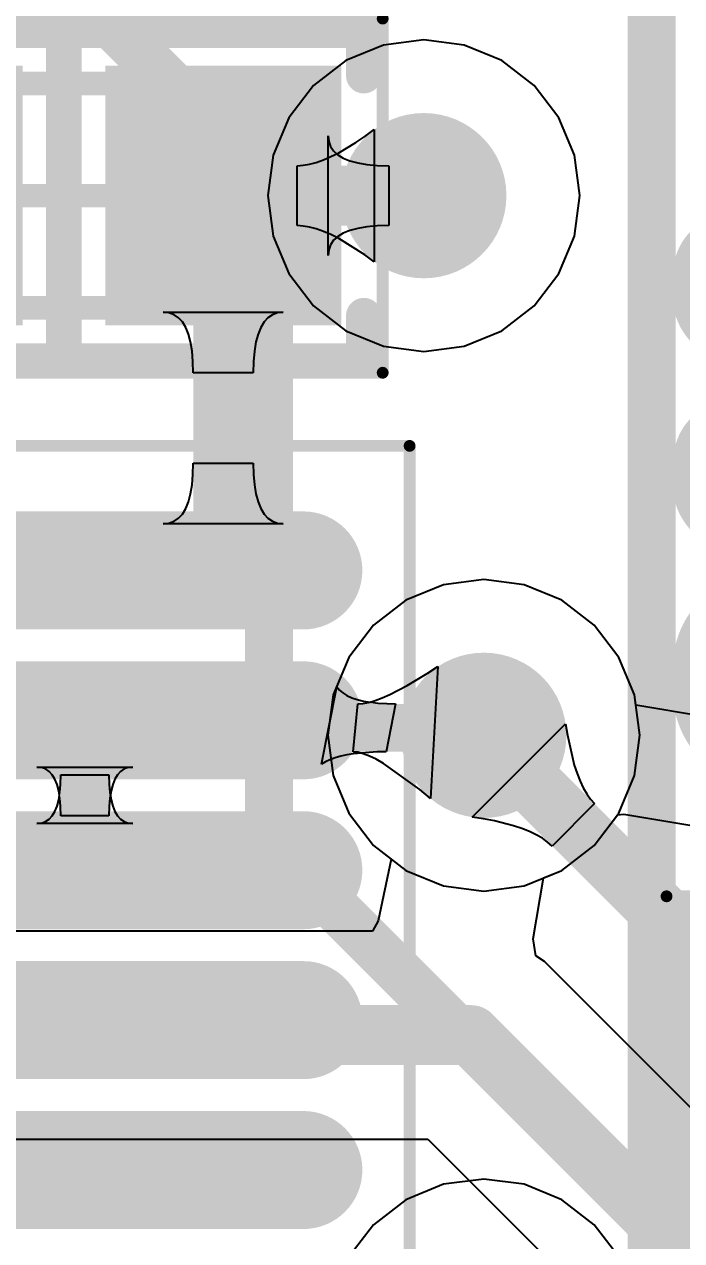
# Model space of a CAD drawing. Header units: inches. Extents: x -0.01 to 3.94, y -0.06 to 4.68.
# Drawn here: x 2.2334 to 2.343, y 3.1957 to 3.3986 of the extents above; entities that cross this region are included whole.
import ezdxf

# ---------------------------------------------------------------- set-up
doc = ezdxf.new("R2010")
doc.units = ezdxf.units.IN
doc.header["$MEASUREMENT"] = 0
for name, color, linetype in [('Bottom Layer', 5, 'Continuous'), ('Int1 -GND)', 16, 'Continuous'), ('Int2 -PWR)', 76, 'Continuous'), ('Top 3D Body', 56, 'Continuous'), ('Top Courtyard', 56, 'Continuous'), ('Top Layer', 1, 'Continuous'), ('Top Overlay', 2, 'Continuous'), ('Top Paste', 8, 'Continuous'), ('Top Solder', 216, 'Continuous'), ('Via Holes', 16, 'Continuous')]:
    doc.layers.add(name, color=color, linetype=linetype)
doc.styles.add('Arial', font='', dxfattribs={"height": 0.2})
doc.styles.get('Arial').set_extended_font_data('Arial')

# ---------------------------------------------------------------- blocks, each defined once
blk = doc.blocks.new('517EE8A2_9FD8_4174_996D_BDBF76CA3EEB_452')
at = {"layer": 'Top Layer'}
h = blk.add_hatch(color=1, dxfattribs=at)
edge = h.paths.add_edge_path()
edge.add_arc((0.12992125, 0.0875001), 0.007874, 270, 450)
edge.add_line((0.12992125, 0.0953741), (0.05708655, 0.0953741))
edge.add_arc((0.05708655, 0.0875001), 0.007874, 90, 270)
edge.add_line((0.05708655, 0.07962609999999999), (0.12992125, 0.07962609999999999))
h = blk.add_hatch(color=1, dxfattribs=at)
edge = h.paths.add_edge_path()
edge.add_arc((0.12992125, 0.0625001), 0.007874, 270, 450)
edge.add_line((0.12992125, 0.07037410000000001), (0.05708655, 0.07037410000000001))
edge.add_arc((0.05708655, 0.0625001), 0.007874, 90, 270)
edge.add_line((0.05708655, 0.0546261), (0.12992125, 0.0546261))
h = blk.add_hatch(color=1, dxfattribs=at)
edge = h.paths.add_edge_path()
edge.add_arc((0.12992125, 0.0375001), 0.007874, 270, 450)
edge.add_line((0.12992125, 0.0453741), (0.05708655, 0.0453741))
edge.add_arc((0.05708655, 0.0375001), 0.007874, 90, 270)
edge.add_line((0.05708655, 0.0296261), (0.12992125, 0.0296261))
h = blk.add_hatch(color=1, dxfattribs=at)
edge = h.paths.add_edge_path()
edge.add_arc((0.12992125, 0.0125001), 0.007874, 270, 450)
edge.add_line((0.12992125, 0.0203741), (0.05708655, 0.02037410000000001))
edge.add_arc((0.05708655, 0.0125001), 0.007874, 90, 270)
edge.add_line((0.05708655, 0.004626100000000003), (0.12992125, 0.004626099999999996))
h = blk.add_hatch(color=1, dxfattribs=at)
edge = h.paths.add_edge_path()
edge.add_arc((0.12992125, -0.0124999), 0.007874, 270, 450)
edge.add_line((0.12992125, -0.004625900000000002), (0.05708655, -0.004625899999999997))
edge.add_arc((0.05708655, -0.0124999), 0.007874, 90, 270)
edge.add_line((0.05708655, -0.0203739), (0.12992125, -0.0203739))
at = {"layer": 'Top Paste'}
h = blk.add_hatch(color=8, dxfattribs=at)
edge = h.paths.add_edge_path()
edge.add_arc((0.12992125, 0.0875001), 0.007874, 270, 450)
edge.add_line((0.12992125, 0.0953741), (0.05708655, 0.0953741))
edge.add_arc((0.05708655, 0.0875001), 0.007874, 90, 270)
edge.add_line((0.05708655, 0.07962609999999999), (0.12992125, 0.07962609999999999))
h = blk.add_hatch(color=8, dxfattribs=at)
edge = h.paths.add_edge_path()
edge.add_arc((0.12992125, 0.0625001), 0.007874, 270, 450)
edge.add_line((0.12992125, 0.07037410000000001), (0.05708655, 0.07037410000000001))
edge.add_arc((0.05708655, 0.0625001), 0.007874, 90, 270)
edge.add_line((0.05708655, 0.0546261), (0.12992125, 0.0546261))
h = blk.add_hatch(color=8, dxfattribs=at)
edge = h.paths.add_edge_path()
edge.add_arc((0.12992125, 0.0375001), 0.007874, 270, 450)
edge.add_line((0.12992125, 0.0453741), (0.05708655, 0.0453741))
edge.add_arc((0.05708655, 0.0375001), 0.007874, 90, 270)
edge.add_line((0.05708655, 0.0296261), (0.12992125, 0.0296261))
h = blk.add_hatch(color=8, dxfattribs=at)
edge = h.paths.add_edge_path()
edge.add_arc((0.12992125, 0.0125001), 0.007874, 270, 450)
edge.add_line((0.12992125, 0.0203741), (0.05708655, 0.02037410000000001))
edge.add_arc((0.05708655, 0.0125001), 0.007874, 90, 270)
edge.add_line((0.05708655, 0.004626100000000003), (0.12992125, 0.004626099999999996))
h = blk.add_hatch(color=8, dxfattribs=at)
edge = h.paths.add_edge_path()
edge.add_arc((0.12992125, -0.0124999), 0.007874, 270, 450)
edge.add_line((0.12992125, -0.004625900000000002), (0.05708655, -0.004625899999999997))
edge.add_arc((0.05708655, -0.0124999), 0.007874, 90, 270)
edge.add_line((0.05708655, -0.0203739), (0.12992125, -0.0203739))
at = {"layer": 'Top Solder'}
h = blk.add_hatch(color=216, dxfattribs=at)
edge = h.paths.add_edge_path()
edge.add_arc((0.12992125, 0.0875001), 0.0098425, 270, 450)
edge.add_line((0.12992125, 0.0973426), (0.05708655, 0.0973426))
edge.add_arc((0.05708655, 0.0875001), 0.0098425, 90, 270)
edge.add_line((0.05708655, 0.0776576), (0.12992125, 0.0776576))
h = blk.add_hatch(color=216, dxfattribs=at)
edge = h.paths.add_edge_path()
edge.add_arc((0.12992125, 0.0625001), 0.0098425, 270, 450)
edge.add_line((0.12992125, 0.0723426), (0.05708655, 0.0723426))
edge.add_arc((0.05708655, 0.0625001), 0.0098425, 90, 270)
edge.add_line((0.05708655, 0.0526576), (0.12992125, 0.0526576))
h = blk.add_hatch(color=216, dxfattribs=at)
edge = h.paths.add_edge_path()
edge.add_arc((0.12992125, 0.0375001), 0.0098425, 270, 450)
edge.add_line((0.12992125, 0.0473426), (0.05708655, 0.0473426))
edge.add_arc((0.05708655, 0.0375001), 0.0098425, 90, 270)
edge.add_line((0.05708655, 0.0276576), (0.12992125, 0.0276576))
h = blk.add_hatch(color=216, dxfattribs=at)
edge = h.paths.add_edge_path()
edge.add_arc((0.12992125, 0.0125001), 0.0098425, 270, 450)
edge.add_line((0.12992125, 0.0223426), (0.05708655, 0.0223426))
edge.add_arc((0.05708655, 0.0125001), 0.0098425, 90, 270)
edge.add_line((0.05708655, 0.002657600000000003), (0.12992125, 0.002657599999999996))
h = blk.add_hatch(color=216, dxfattribs=at)
edge = h.paths.add_edge_path()
edge.add_arc((0.12992125, -0.0124999), 0.0098425, 270, 450)
edge.add_line((0.12992125, -0.002657400000000002), (0.05708655, -0.002657399999999997))
edge.add_arc((0.05708655, -0.0124999), 0.0098425, 90, 270)
edge.add_line((0.05708655, -0.0223424), (0.12992125, -0.02234240000000001))
at = {"layer": 'Top Courtyard'}
for points in [[(-0.1476381, 0.1082681, 0.0019685, 0.0019685, 0), (0.1476379, 0.1082681, 0.0019685, 0.0019685, 0)], [(0.1476379, -0.1082679, 0.0019685, 0.0019685, 0), (0.1476379, 0.1082681, 0.0019685, 0.0019685, 0)]]:
    blk.add_lwpolyline(points, format="xyseb", dxfattribs=at)
blk.add_lwpolyline([(0.1471458, 0.1082681, 0.0009842, 0.0009842, 1), (0.14813, 0.1082681, 0.0009842, 0.0009842, 1)], format="xyseb", close=True, dxfattribs=at)
blk.add_lwpolyline([(0.1471458, 0.1082681, 0.0009842, 0.0009842, 1), (0.14813, 0.1082681, 0.0009842, 0.0009842, 1)], format="xyseb", close=True, dxfattribs=at)
blk = doc.blocks.new('CAP_0603_1608_599')
at = {"layer": 'Top Layer'}
for points in [[(-0.04429045, -0.01968495), (-0.04429045, 0.01968515), (-0.00885735, 0.01968515), (-0.00885735, -0.01968495)], [(0.00885755, -0.01968495), (0.00885755, 0.01968515), (0.04429065, 0.01968515), (0.04429065, -0.01968495)]]:
    blk.add_hatch(color=1, dxfattribs=at).paths.add_polyline_path(points)
at = {"layer": 'Top Paste'}
for points in [[(-0.04429045, -0.01968495), (-0.04429045, 0.01968515), (-0.00885735, 0.01968515), (-0.00885735, -0.01968495)], [(0.00885755, -0.01968495), (0.00885755, 0.01968515), (0.04429065, 0.01968515), (0.04429065, -0.01968495)]]:
    blk.add_hatch(color=8, dxfattribs=at).paths.add_polyline_path(points)
at = {"layer": 'Top Solder'}
for points in [[(-0.04625895, -0.02165345), (-0.04625895, 0.02165365), (-0.00688885, 0.02165365), (-0.00688885, -0.02165345)], [(0.00688905, -0.02165345), (0.00688905, 0.02165365), (0.04625915, 0.02165365), (0.04625915, -0.02165345)]]:
    blk.add_hatch(color=216, dxfattribs=at).paths.add_polyline_path(points)
at = {"layer": 'Top 3D Body'}
for points in [[(-0.0344479, 0.0187001, 0.003937, 0.003937, 0), (0.0344481, 0.0187001, 0.003937, 0.003937, 0)], [(-0.0344479, 0.0187001, 0.003937, 0.003937, 0), (-0.0344479, -0.0186999, 0.003937, 0.003937, 0)], [(0.0344481, 0.0187001, 0.003937, 0.003937, 0), (0.0344481, -0.0186999, 0.003937, 0.003937, 0)], [(-0.0344479, -0.0186999, 0.003937, 0.003937, 0), (0.0344481, -0.0186999, 0.003937, 0.003937, 0)]]:
    blk.add_lwpolyline(points, format="xyseb", dxfattribs=at)
for points in [[(-0.0354321, 0.0187001, 0.0019685, 0.0019685, 1), (-0.0334637, 0.0187001, 0.0019685, 0.0019685, 1)], [(-0.0354321, 0.0187001, 0.0019685, 0.0019685, 1), (-0.0334637, 0.0187001, 0.0019685, 0.0019685, 1)], [(0.0334639, 0.0187001, 0.0019685, 0.0019685, 1), (0.0354323, 0.0187001, 0.0019685, 0.0019685, 1)], [(0.0334639, 0.0187001, 0.0019685, 0.0019685, 1), (0.0354323, 0.0187001, 0.0019685, 0.0019685, 1)], [(-0.0354321, -0.0186999, 0.0019685, 0.0019685, 1), (-0.0334637, -0.0186999, 0.0019685, 0.0019685, 1)], [(-0.0354321, -0.0186999, 0.0019685, 0.0019685, 1), (-0.0334637, -0.0186999, 0.0019685, 0.0019685, 1)], [(0.0334639, -0.0186999, 0.0019685, 0.0019685, 1), (0.0354323, -0.0186999, 0.0019685, 0.0019685, 1)], [(0.0334639, -0.0186999, 0.0019685, 0.0019685, 1), (0.0354323, -0.0186999, 0.0019685, 0.0019685, 1)]]:
    blk.add_lwpolyline(points, format="xyseb", close=True, dxfattribs=at)
at = {"layer": 'Top Courtyard'}
for points in [[(-0.0531499, 0.0295281, 0.0019685, 0.0019685, 0), (0.0531501, 0.0295281, 0.0019685, 0.0019685, 0)], [(-0.0531499, 0.0295281, 0.0019685, 0.0019685, 0), (-0.0531499, -0.0295279, 0.0019685, 0.0019685, 0)], [(0.0531501, 0.0295281, 0.0019685, 0.0019685, 0), (0.0531501, -0.0295279, 0.0019685, 0.0019685, 0)], [(1e-07, 0.0187001, 0.003937, 0.003937, 0), (1e-07, -0.0186999, 0.003937, 0.003937, 0)], [(-0.0186999, 1e-07, 0.003937, 0.003937, 0), (0.0187001, 1e-07, 0.003937, 0.003937, 0)], [(-0.0531499, -0.0295279, 0.0019685, 0.0019685, 0), (0.0531501, -0.0295279, 0.0019685, 0.0019685, 0)]]:
    blk.add_lwpolyline(points, format="xyseb", dxfattribs=at)
for points in [[(-0.053642, 0.0295281, 0.0009842, 0.0009842, 1), (-0.0526578, 0.0295281, 0.0009842, 0.0009842, 1)], [(-0.053642, 0.0295281, 0.0009842, 0.0009842, 1), (-0.0526578, 0.0295281, 0.0009842, 0.0009842, 1)], [(0.052658, 0.0295281, 0.0009842, 0.0009842, 1), (0.0536422, 0.0295281, 0.0009842, 0.0009842, 1)], [(0.052658, 0.0295281, 0.0009842, 0.0009842, 1), (0.0536422, 0.0295281, 0.0009842, 0.0009842, 1)], [(-0.0009841, 0.0187001, 0.0019685, 0.0019685, 1), (0.0009843, 0.0187001, 0.0019685, 0.0019685, 1)], [(-0.0196841, 1e-07, 0.0019685, 0.0019685, 1), (-0.0177157, 1e-07, 0.0019685, 0.0019685, 1)], [(0.0177159, 1e-07, 0.0019685, 0.0019685, 1), (0.0196843, 1e-07, 0.0019685, 0.0019685, 1)], [(-0.0009841, -0.0186999, 0.0019685, 0.0019685, 1), (0.0009843, -0.0186999, 0.0019685, 0.0019685, 1)], [(-0.053642, -0.0295279, 0.0009842, 0.0009842, 1), (-0.0526578, -0.0295279, 0.0009842, 0.0009842, 1)], [(-0.053642, -0.0295279, 0.0009842, 0.0009842, 1), (-0.0526578, -0.0295279, 0.0009842, 0.0009842, 1)], [(0.052658, -0.0295279, 0.0009842, 0.0009842, 1), (0.0536422, -0.0295279, 0.0009842, 0.0009842, 1)], [(0.052658, -0.0295279, 0.0009842, 0.0009842, 1), (0.0536422, -0.0295279, 0.0009842, 0.0009842, 1)]]:
    blk.add_lwpolyline(points, format="xyseb", close=True, dxfattribs=at)
at = {"layer": 'Top Overlay'}
for points in [[(-0.0499999, 0.0275601, 0.0059055, 0.0059055, 0), (-0.0499999, 0.0200001, 0.0059055, 0.0059055, 0)], [(-0.0499999, 0.0275601, 0.0059055, 0.0059055, 0), (0.0500001, 0.0275601, 0.0059055, 0.0059055, 0)], [(1e-07, 0.0275601, 0.0059055, 0.0059055, 0), (1e-07, -0.0275579, 0.0059055, 0.0059055, 0)], [(0.0500001, 0.0275601, 0.0059055, 0.0059055, 0), (0.0500001, 0.0200001, 0.0059055, 0.0059055, 0)], [(-0.0499999, -0.0199999, 0.0059055, 0.0059055, 0), (-0.0499999, -0.0275579, 0.0059055, 0.0059055, 0)], [(0.0500001, -0.0199999, 0.0059055, 0.0059055, 0), (0.0500001, -0.0275579, 0.0059055, 0.0059055, 0)], [(-0.0499999, -0.0275579, 0.0059055, 0.0059055, 0), (0.0500001, -0.0275579, 0.0059055, 0.0059055, 0)]]:
    blk.add_lwpolyline(points, format="xyseb", dxfattribs=at)
for points in [[(-0.0514763, 0.0275601, 0.0029527, 0.0029527, 1), (-0.0485235, 0.0275601, 0.0029527, 0.0029527, 1)], [(-0.0514763, 0.0275601, 0.0029527, 0.0029527, 1), (-0.0485235, 0.0275601, 0.0029527, 0.0029527, 1)], [(-0.0014763, 0.0275601, 0.0029527, 0.0029527, 1), (0.0014765, 0.0275601, 0.0029527, 0.0029527, 1)], [(0.0485237, 0.0275601, 0.0029527, 0.0029527, 1), (0.0514765, 0.0275601, 0.0029527, 0.0029527, 1)], [(0.0485237, 0.0275601, 0.0029527, 0.0029527, 1), (0.0514765, 0.0275601, 0.0029527, 0.0029527, 1)], [(-0.0514763, 0.0200001, 0.0029527, 0.0029527, 1), (-0.0485235, 0.0200001, 0.0029527, 0.0029527, 1)], [(0.0485237, 0.0200001, 0.0029527, 0.0029527, 1), (0.0514765, 0.0200001, 0.0029527, 0.0029527, 1)], [(-0.0514763, -0.0199999, 0.0029527, 0.0029527, 1), (-0.0485235, -0.0199999, 0.0029527, 0.0029527, 1)], [(0.0485237, -0.0199999, 0.0029527, 0.0029527, 1), (0.0514765, -0.0199999, 0.0029527, 0.0029527, 1)], [(-0.0514763, -0.0275579, 0.0029527, 0.0029527, 1), (-0.0485235, -0.0275579, 0.0029527, 0.0029527, 1)], [(-0.0514763, -0.0275579, 0.0029527, 0.0029527, 1), (-0.0485235, -0.0275579, 0.0029527, 0.0029527, 1)], [(-0.0014763, -0.0275579, 0.0029527, 0.0029527, 1), (0.0014765, -0.0275579, 0.0029527, 0.0029527, 1)], [(0.0485237, -0.0275579, 0.0029527, 0.0029527, 1), (0.0514765, -0.0275579, 0.0029527, 0.0029527, 1)], [(0.0485237, -0.0275579, 0.0029527, 0.0029527, 1), (0.0514765, -0.0275579, 0.0029527, 0.0029527, 1)]]:
    blk.add_lwpolyline(points, format="xyseb", close=True, dxfattribs=at)
blk = doc.blocks.new('CAP_0603_1608_613')
at = {"layer": 'Top Layer'}
for points in [[(-0.04429045, -0.01968515), (-0.04429045, 0.01968495), (-0.00885735, 0.01968495), (-0.00885735, -0.01968515)], [(0.00885755, -0.01968515), (0.00885755, 0.01968495), (0.04429065, 0.01968495), (0.04429065, -0.01968515)]]:
    blk.add_hatch(color=1, dxfattribs=at).paths.add_polyline_path(points)
at = {"layer": 'Top Paste'}
for points in [[(-0.04429045, -0.01968515), (-0.04429045, 0.01968495), (-0.00885735, 0.01968495), (-0.00885735, -0.01968515)], [(0.00885755, -0.01968515), (0.00885755, 0.01968495), (0.04429065, 0.01968495), (0.04429065, -0.01968515)]]:
    blk.add_hatch(color=8, dxfattribs=at).paths.add_polyline_path(points)
at = {"layer": 'Top Solder'}
for points in [[(-0.04625895, -0.02165365), (-0.04625895, 0.02165345), (-0.00688885, 0.02165345), (-0.00688885, -0.02165365)], [(0.00688905, -0.02165365), (0.00688905, 0.02165345), (0.04625915, 0.02165345), (0.04625915, -0.02165365)]]:
    blk.add_hatch(color=216, dxfattribs=at).paths.add_polyline_path(points)
at = {"layer": 'Top 3D Body'}
for points in [[(0.0344481, 0.0186999, 0.003937, 0.003937, 0), (-0.0344479, 0.0186999, 0.003937, 0.003937, 0)], [(-0.0344479, 0.0186999, 0.003937, 0.003937, 0), (-0.0344479, -0.0187001, 0.003937, 0.003937, 0)], [(0.0344481, 0.0186999, 0.003937, 0.003937, 0), (0.0344481, -0.0187001, 0.003937, 0.003937, 0)], [(0.0344481, -0.0187001, 0.003937, 0.003937, 0), (-0.0344479, -0.0187001, 0.003937, 0.003937, 0)]]:
    blk.add_lwpolyline(points, format="xyseb", dxfattribs=at)
for points in [[(-0.0354321, 0.0186999, 0.0019685, 0.0019685, 1), (-0.0334637, 0.0186999, 0.0019685, 0.0019685, 1)], [(-0.0354321, 0.0186999, 0.0019685, 0.0019685, 1), (-0.0334637, 0.0186999, 0.0019685, 0.0019685, 1)], [(0.0334639, 0.0186999, 0.0019685, 0.0019685, 1), (0.0354323, 0.0186999, 0.0019685, 0.0019685, 1)], [(0.0334639, 0.0186999, 0.0019685, 0.0019685, 1), (0.0354323, 0.0186999, 0.0019685, 0.0019685, 1)], [(-0.0354321, -0.0187001, 0.0019685, 0.0019685, 1), (-0.0334637, -0.0187001, 0.0019685, 0.0019685, 1)], [(-0.0354321, -0.0187001, 0.0019685, 0.0019685, 1), (-0.0334637, -0.0187001, 0.0019685, 0.0019685, 1)], [(0.0334639, -0.0187001, 0.0019685, 0.0019685, 1), (0.0354323, -0.0187001, 0.0019685, 0.0019685, 1)], [(0.0334639, -0.0187001, 0.0019685, 0.0019685, 1), (0.0354323, -0.0187001, 0.0019685, 0.0019685, 1)]]:
    blk.add_lwpolyline(points, format="xyseb", close=True, dxfattribs=at)
at = {"layer": 'Top Courtyard'}
for points in [[(0.0531501, 0.0295279, 0.0019685, 0.0019685, 0), (-0.0531499, 0.0295279, 0.0019685, 0.0019685, 0)], [(-0.0531499, 0.0295279, 0.0019685, 0.0019685, 0), (-0.0531499, -0.0295281, 0.0019685, 0.0019685, 0)], [(0.0531501, 0.0295279, 0.0019685, 0.0019685, 0), (0.0531501, -0.0295281, 0.0019685, 0.0019685, 0)], [(1e-07, 0.0186999, 0.003937, 0.003937, 0), (1e-07, -0.0187001, 0.003937, 0.003937, 0)], [(0.0187001, -1e-07, 0.003937, 0.003937, 0), (-0.0186999, -1e-07, 0.003937, 0.003937, 0)], [(0.0531501, -0.0295281, 0.0019685, 0.0019685, 0), (-0.0531499, -0.0295281, 0.0019685, 0.0019685, 0)]]:
    blk.add_lwpolyline(points, format="xyseb", dxfattribs=at)
for points in [[(-0.053642, 0.0295279, 0.0009842, 0.0009842, 1), (-0.0526578, 0.0295279, 0.0009842, 0.0009842, 1)], [(-0.053642, 0.0295279, 0.0009842, 0.0009842, 1), (-0.0526578, 0.0295279, 0.0009842, 0.0009842, 1)], [(0.052658, 0.0295279, 0.0009842, 0.0009842, 1), (0.0536422, 0.0295279, 0.0009842, 0.0009842, 1)], [(0.052658, 0.0295279, 0.0009842, 0.0009842, 1), (0.0536422, 0.0295279, 0.0009842, 0.0009842, 1)], [(-0.0009841, 0.0186999, 0.0019685, 0.0019685, 1), (0.0009843, 0.0186999, 0.0019685, 0.0019685, 1)], [(-0.0196841, -1e-07, 0.0019685, 0.0019685, 1), (-0.0177157, -1e-07, 0.0019685, 0.0019685, 1)], [(0.0177159, -1e-07, 0.0019685, 0.0019685, 1), (0.0196843, -1e-07, 0.0019685, 0.0019685, 1)], [(-0.0009841, -0.0187001, 0.0019685, 0.0019685, 1), (0.0009843, -0.0187001, 0.0019685, 0.0019685, 1)], [(-0.053642, -0.0295281, 0.0009842, 0.0009842, 1), (-0.0526578, -0.0295281, 0.0009842, 0.0009842, 1)], [(-0.053642, -0.0295281, 0.0009842, 0.0009842, 1), (-0.0526578, -0.0295281, 0.0009842, 0.0009842, 1)], [(0.052658, -0.0295281, 0.0009842, 0.0009842, 1), (0.0536422, -0.0295281, 0.0009842, 0.0009842, 1)], [(0.052658, -0.0295281, 0.0009842, 0.0009842, 1), (0.0536422, -0.0295281, 0.0009842, 0.0009842, 1)]]:
    blk.add_lwpolyline(points, format="xyseb", close=True, dxfattribs=at)
at = {"layer": 'Top Overlay'}
for points in [[(-0.0499999, 0.0275599, 0.0059055, 0.0059055, 0), (-0.0499999, 0.0199999, 0.0059055, 0.0059055, 0)], [(0.0500001, 0.0275599, 0.0059055, 0.0059055, 0), (-0.0499999, 0.0275599, 0.0059055, 0.0059055, 0)], [(1e-07, 0.0275599, 0.0059055, 0.0059055, 0), (1e-07, -0.0275601, 0.0059055, 0.0059055, 0)], [(0.0500001, 0.0275599, 0.0059055, 0.0059055, 0), (0.0500001, 0.0199999, 0.0059055, 0.0059055, 0)], [(-0.0499999, -0.0200001, 0.0059055, 0.0059055, 0), (-0.0499999, -0.0275601, 0.0059055, 0.0059055, 0)], [(0.0500001, -0.0200001, 0.0059055, 0.0059055, 0), (0.0500001, -0.0275601, 0.0059055, 0.0059055, 0)], [(0.0500001, -0.0275601, 0.0059055, 0.0059055, 0), (-0.0499999, -0.0275601, 0.0059055, 0.0059055, 0)]]:
    blk.add_lwpolyline(points, format="xyseb", dxfattribs=at)
for points in [[(-0.0514763, 0.0275599, 0.0029527, 0.0029527, 1), (-0.0485235, 0.0275599, 0.0029527, 0.0029527, 1)], [(-0.0514763, 0.0275599, 0.0029527, 0.0029527, 1), (-0.0485235, 0.0275599, 0.0029527, 0.0029527, 1)], [(-0.0014763, 0.0275599, 0.0029527, 0.0029527, 1), (0.0014765, 0.0275599, 0.0029527, 0.0029527, 1)], [(0.0485237, 0.0275599, 0.0029527, 0.0029527, 1), (0.0514765, 0.0275599, 0.0029527, 0.0029527, 1)], [(0.0485237, 0.0275599, 0.0029527, 0.0029527, 1), (0.0514765, 0.0275599, 0.0029527, 0.0029527, 1)], [(-0.0514763, 0.0199999, 0.0029527, 0.0029527, 1), (-0.0485235, 0.0199999, 0.0029527, 0.0029527, 1)], [(0.0485237, 0.0199999, 0.0029527, 0.0029527, 1), (0.0514765, 0.0199999, 0.0029527, 0.0029527, 1)], [(-0.0514763, -0.0200001, 0.0029527, 0.0029527, 1), (-0.0485235, -0.0200001, 0.0029527, 0.0029527, 1)], [(0.0485237, -0.0200001, 0.0029527, 0.0029527, 1), (0.0514765, -0.0200001, 0.0029527, 0.0029527, 1)], [(-0.0514763, -0.0275601, 0.0029527, 0.0029527, 1), (-0.0485235, -0.0275601, 0.0029527, 0.0029527, 1)], [(-0.0514763, -0.0275601, 0.0029527, 0.0029527, 1), (-0.0485235, -0.0275601, 0.0029527, 0.0029527, 1)], [(-0.0014763, -0.0275601, 0.0029527, 0.0029527, 1), (0.0014765, -0.0275601, 0.0029527, 0.0029527, 1)], [(0.0485237, -0.0275601, 0.0029527, 0.0029527, 1), (0.0514765, -0.0275601, 0.0029527, 0.0029527, 1)], [(0.0485237, -0.0275601, 0.0029527, 0.0029527, 1), (0.0514765, -0.0275601, 0.0029527, 0.0029527, 1)]]:
    blk.add_lwpolyline(points, format="xyseb", close=True, dxfattribs=at)

msp = doc.modelspace()

# ---------------------------------------------------------------- hatches: boundary and pattern name
at = {"layer": 'Bottom Layer'}
h = msp.add_hatch(color=5, dxfattribs=at)
edge = h.paths.add_edge_path()
edge.add_arc((2.3, 3.37), 0.0137795, 0, 360)
h = msp.add_hatch(color=5, dxfattribs=at)
edge = h.paths.add_edge_path()
edge.add_arc((2.31, 3.28), 0.0137795, 0, 360)
at = {"layer": 'Int1 -GND)'}
h = msp.add_hatch(color=7, dxfattribs=at)
edge = h.paths.add_edge_path()
edge.add_arc((2.3, 3.37), 0.0137795, 0, 360)
h = msp.add_hatch(color=7, dxfattribs=at)
edge = h.paths.add_edge_path()
edge.add_arc((2.31, 3.28), 0.0137795, 0, 360)
at = {"layer": 'Int2 -PWR)'}
h = msp.add_hatch(color=7, dxfattribs=at)
edge = h.paths.add_edge_path()
edge.add_arc((2.3, 3.37), 0.0137795, 0, 360)
h = msp.add_hatch(color=7, dxfattribs=at)
edge = h.paths.add_edge_path()
edge.add_arc((2.31, 3.28), 0.0137795, 0, 360)
at = {"layer": 'Top Layer'}
h = msp.add_hatch(color=1, dxfattribs=at)
edge = h.paths.add_edge_path()
edge.add_arc((2.3, 3.37), 0.0137795, 0, 360)
h = msp.add_hatch(color=1, dxfattribs=at)
edge = h.paths.add_edge_path()
edge.add_arc((2.31, 3.28), 0.0137795, 0, 360)
at = {"layer": 'Via Holes'}
h = msp.add_hatch(color=7, dxfattribs=at)
edge = h.paths.add_edge_path()
edge.add_arc((2.3, 3.37), 0.0068897, 0, 360)
h = msp.add_hatch(color=7, dxfattribs=at)
edge = h.paths.add_edge_path()
edge.add_arc((2.31, 3.28), 0.0068897, 0, 360)

# ---------------------------------------------------------------- linework, layer by layer
at = {"layer": 'Bottom Layer'}
for p, q in [((2.3080597, 3.2663577), (2.3236423, 3.2819403)), ((2.3236423, 3.2819403), (2.3239445, 3.2800209)), ((2.3239445, 3.2800209), (2.3250907, 3.2750445)), ((2.3250907, 3.2750445), (2.3255527, 3.2736463)), ((2.3255527, 3.2736463), (2.3260545, 3.2723784)), ((2.3260545, 3.2723784), (2.3265963, 3.2712408)), ((2.3265963, 3.2712408), (2.327178, 3.2702335)), ((2.327178, 3.2702335), (2.3277997, 3.2693565)), ((2.3284612, 3.2686098), (2.3213902, 3.2615388)), ((2.3277997, 3.2693565), (2.3284612, 3.2686098)), ((2.3099791, 3.2660555), (2.3080597, 3.2663577)), ((2.3117682, 3.2657133), (2.3099791, 3.2660555)), ((2.3149555, 3.2649093), (2.3117682, 3.2657133)), ((2.3163537, 3.2644473), (2.3149555, 3.2649093)), ((2.3176216, 3.2639455), (2.3163537, 3.2644473)), ((2.3187592, 3.2634037), (2.3176216, 3.2639455)), ((2.3197665, 3.262822), (2.3187592, 3.2634037)), ((2.3206435, 3.2622003), (2.3197665, 3.262822)), ((2.3213902, 3.2615388), (2.3206435, 3.2622003))]:
    msp.add_line(p, q, dxfattribs=at)
for points in [[(2.0606782, 3.5857796, 0.008, 0.008, 0), (2.2742204, 3.3722374, 0.008, 0.008, 0)], [(2.2742204, 3.2622374, 0.008, 0.008, 0), (2.2742204, 3.3722374, 0.008, 0.008, 0)], [(2.31, 3.28, 0.01, 0.01, 0), (2.4567797, 3.1332203, 0.01, 0.01, 0)], [(2.2742204, 3.2622374, 0.008, 0.008, 0), (2.3957795, 3.1406783, 0.008, 0.008, 0)]]:
    msp.add_lwpolyline(points, format="xyseb", dxfattribs=at)
for points in [[(2.2722204, 3.3722374, 0.004, 0.004, 1), (2.2762204, 3.3722374, 0.004, 0.004, 1)], [(2.2722204, 3.3722374, 0.004, 0.004, 1), (2.2762204, 3.3722374, 0.004, 0.004, 1)], [(2.3075, 3.28, 0.005, 0.005, 1), (2.3125, 3.28, 0.005, 0.005, 1)], [(2.2722204, 3.2622374, 0.004, 0.004, 1), (2.2762204, 3.2622374, 0.004, 0.004, 1)], [(2.2722204, 3.2622374, 0.004, 0.004, 1), (2.2762204, 3.2622374, 0.004, 0.004, 1)]]:
    msp.add_lwpolyline(points, format="xyseb", close=True, dxfattribs=at)
at = {"layer": 'Int1 -GND)'}
for p, q in [((2.3, 3.396002), (2.2932702, 3.395116)), ((2.3067298, 3.395116), (2.3, 3.396002)), ((2.2932702, 3.395116), (2.286999, 3.3925184)), ((2.313001, 3.3925184), (2.3067298, 3.395116)), ((2.286999, 3.3925184), (2.2816138, 3.3883862)), ((2.3183862, 3.3883862), (2.313001, 3.3925184)), ((2.2816138, 3.3883862), (2.2774816, 3.383001)), ((2.3225184, 3.383001), (2.3183862, 3.3883862)), ((2.2774816, 3.383001), (2.274884, 3.3767298)), ((2.325116, 3.3767298), (2.3225184, 3.383001)), ((2.274884, 3.3767298), (2.273998, 3.37)), ((2.326002, 3.37), (2.325116, 3.3767298)), ((2.273998, 3.37), (2.274884, 3.3632702)), ((2.325116, 3.3632702), (2.326002, 3.37)), ((2.274884, 3.3632702), (2.2774816, 3.356999)), ((2.3225184, 3.356999), (2.325116, 3.3632702)), ((2.2774816, 3.356999), (2.2816138, 3.3516138)), ((2.3183862, 3.3516138), (2.3225184, 3.356999)), ((2.2816138, 3.3516138), (2.286999, 3.3474816)), ((2.313001, 3.3474816), (2.3183862, 3.3516138)), ((2.286999, 3.3474816), (2.2932702, 3.344884)), ((2.3067298, 3.344884), (2.313001, 3.3474816)), ((2.2932702, 3.344884), (2.3, 3.343998)), ((2.3, 3.343998), (2.3067298, 3.344884)), ((2.3032702, 3.305116), (2.296999, 3.3025184)), ((2.31, 3.306002), (2.3032702, 3.305116)), ((2.3167298, 3.305116), (2.31, 3.306002)), ((2.323001, 3.3025184), (2.3167298, 3.305116)), ((2.296999, 3.3025184), (2.2916138, 3.2983862)), ((2.3283862, 3.2983862), (2.323001, 3.3025184)), ((2.2916138, 3.2983862), (2.2874816, 3.293001)), ((2.3325184, 3.293001), (2.3283862, 3.2983862)), ((2.2874816, 3.293001), (2.284884, 3.2867298)), ((2.335116, 3.2867298), (2.3325184, 3.293001)), ((2.284884, 3.2867298), (2.283998, 3.28)), ((2.336002, 3.28), (2.335116, 3.2867298)), ((2.283998, 3.28), (2.284884, 3.2732702)), ((2.335116, 3.2732702), (2.336002, 3.28)), ((2.284884, 3.2732702), (2.2874816, 3.266999)), ((2.3325184, 3.266999), (2.335116, 3.2732702)), ((2.2874816, 3.266999), (2.2916138, 3.2616138)), ((2.3283862, 3.2616138), (2.3325184, 3.266999)), ((2.2916138, 3.2616138), (2.296999, 3.2574816)), ((2.323001, 3.2574816), (2.3283862, 3.2616138)), ((2.296999, 3.2574816), (2.3032702, 3.254884)), ((2.3167298, 3.254884), (2.323001, 3.2574816)), ((2.3032702, 3.254884), (2.31, 3.253998)), ((2.31, 3.253998), (2.3167298, 3.254884)), ((2.3032702, 3.205116), (2.296999, 3.2025184)), ((2.31, 3.206002), (2.3032702, 3.205116)), ((2.3167298, 3.205116), (2.31, 3.206002)), ((2.323001, 3.2025184), (2.3167298, 3.205116)), ((2.296999, 3.2025184), (2.2916138, 3.1983862)), ((2.3283862, 3.1983862), (2.323001, 3.2025184)), ((2.2916138, 3.1983862), (2.2874816, 3.193001)), ((2.3325184, 3.193001), (2.3283862, 3.1983862))]:
    msp.add_line(p, q, dxfattribs=at)
at = {"layer": 'Int2 -PWR)'}
for p, q in [((2.3032702, 3.305116), (2.296999, 3.3025184)), ((2.31, 3.306002), (2.3032702, 3.305116)), ((2.3167298, 3.305116), (2.31, 3.306002)), ((2.323001, 3.3025184), (2.3167298, 3.305116)), ((2.296999, 3.3025184), (2.2916138, 3.2983862)), ((2.3283862, 3.2983862), (2.323001, 3.3025184)), ((2.2916138, 3.2983862), (2.2874816, 3.293001)), ((2.3325184, 3.293001), (2.3283862, 3.2983862)), ((2.2874816, 3.293001), (2.284884, 3.2867298)), ((2.335116, 3.2867298), (2.3325184, 3.293001)), ((2.284884, 3.2867298), (2.283998, 3.28)), ((2.3353382, 3.2850421), (2.335116, 3.2867298)), ((2.3466223, 3.2831456), (2.3353382, 3.2850421)), ((2.283998, 3.28), (2.284884, 3.2732702)), ((2.284884, 3.2732702), (2.2874816, 3.266999)), ((2.2874816, 3.266999), (2.2916138, 3.2616138)), ((2.3283862, 3.2616138), (2.332323, 3.2667443)), ((2.332323, 3.2667443), (2.3333776, 3.2668545)), ((2.3333776, 3.2668545), (2.3446617, 3.264958)), ((2.2916138, 3.2616138), (2.2945862, 3.259333)), ((2.323001, 3.2574816), (2.3283862, 3.2616138)), ((2.2945862, 3.259333), (2.2924026, 3.2490468)), ((2.3182141, 3.2460603), (2.3199769, 3.256229)), ((2.3199769, 3.256229), (2.323001, 3.2574816)), ((2.2924026, 3.2490468), (2.2914688, 3.247333)), ((2.2914688, 3.247333), (2.1991943, 3.247333)), ((2.3186927, 3.2432156), (2.3182141, 3.2460603)), ((2.3201283, 3.2422563), (2.3186927, 3.2432156)), ((2.4611922, 3.1011924), (2.3201283, 3.2422563)), ((2.1991943, 3.212667), (2.3006924, 3.212667)), ((2.3006924, 3.212667), (2.4316029, 3.0817565))]:
    msp.add_line(p, q, dxfattribs=at)
for points in [[(2.18, 3.23, 0.01, 0.01, 0), (2.307872, 3.23, 0.01, 0.01, 0)], [(2.307872, 3.23, 0.01, 0.01, 0), (2.4489359, 3.0889361, 0.01, 0.01, 0)]]:
    msp.add_lwpolyline(points, format="xyseb", dxfattribs=at)
msp.add_lwpolyline([(2.305372, 3.23, 0.005, 0.005, 1), (2.310372, 3.23, 0.005, 0.005, 1)], format="xyseb", close=True, dxfattribs=at)
msp.add_lwpolyline([(2.305372, 3.23, 0.005, 0.005, 1), (2.310372, 3.23, 0.005, 0.005, 1)], format="xyseb", close=True, dxfattribs=at)
at = {"layer": 'Top Layer'}
for p, q in [((2.2840504, 3.36), (2.2840504, 3.38)), ((2.2840504, 3.38), (2.2841516, 3.37905)), ((2.2886475, 3.3788519), (2.2901545, 3.379875)), ((2.2901545, 3.379875), (2.2917254, 3.3810185)), ((2.2917254, 3.3810185), (2.2917254, 3.3589815)), ((2.2841516, 3.37905), (2.2844552, 3.3782)), ((2.2844552, 3.3782), (2.2849612, 3.37745)), ((2.2858251, 3.3771667), (2.2886475, 3.3788519)), ((2.2809473, 3.3752407), (2.2820709, 3.3755417)), ((2.2820709, 3.3755417), (2.2832584, 3.375963)), ((2.2832584, 3.375963), (2.2845098, 3.3765046)), ((2.2845098, 3.3765046), (2.2858251, 3.3771667)), ((2.2849612, 3.37745), (2.2856696, 3.3768)), ((2.2856696, 3.3768), (2.2865804, 3.37625)), ((2.2865804, 3.37625), (2.2876936, 3.3758)), ((2.2876936, 3.3758), (2.2890092, 3.37545)), ((2.2788919, 3.375), (2.2798877, 3.3750602)), ((2.2788919, 3.365), (2.2788919, 3.375)), ((2.2798877, 3.3750602), (2.2809473, 3.3752407)), ((2.2890092, 3.37545), (2.2905272, 3.3752)), ((2.2905272, 3.3752), (2.2922476, 3.37505)), ((2.2922476, 3.37505), (2.2941704, 3.375)), ((2.2941704, 3.375), (2.2941704, 3.365)), ((2.2798877, 3.3649398), (2.2788919, 3.365)), ((2.2809473, 3.3647593), (2.2798877, 3.3649398)), ((2.2820709, 3.3644583), (2.2809473, 3.3647593)), ((2.2832584, 3.364037), (2.2820709, 3.3644583)), ((2.2845098, 3.3634954), (2.2832584, 3.364037)), ((2.2858251, 3.3628333), (2.2845098, 3.3634954)), ((2.2865804, 3.36375), (2.2856696, 3.3632)), ((2.2876936, 3.3642), (2.2865804, 3.36375)), ((2.2890092, 3.36455), (2.2876936, 3.3642)), ((2.2905272, 3.3648), (2.2890092, 3.36455)), ((2.2922476, 3.36495), (2.2905272, 3.3648)), ((2.2941704, 3.365), (2.2922476, 3.36495)), ((2.2844552, 3.3618), (2.2841516, 3.36095)), ((2.2849612, 3.36255), (2.2844552, 3.3618)), ((2.2856696, 3.3632), (2.2849612, 3.36255)), ((2.2901545, 3.360125), (2.2858251, 3.3628333)), ((2.2841516, 3.36095), (2.2840504, 3.36)), ((2.2917254, 3.3589815), (2.2901545, 3.360125)), ((2.2575239, 3.3504539), (2.2565739, 3.3505551)), ((2.2565739, 3.3505551), (2.2765739, 3.3505551)), ((2.2583739, 3.3501503), (2.2575239, 3.3504539)), ((2.2591239, 3.3496443), (2.2583739, 3.3501503)), ((2.2597739, 3.3489359), (2.2591239, 3.3496443)), ((2.2740239, 3.3496443), (2.2733739, 3.3489359)), ((2.2747739, 3.3501503), (2.2740239, 3.3496443)), ((2.2756239, 3.3504539), (2.2747739, 3.3501503)), ((2.2765739, 3.3505551), (2.2756239, 3.3504539)), ((2.2603239, 3.3480251), (2.2597739, 3.3489359)), ((2.2607739, 3.3469119), (2.2603239, 3.3480251)), ((2.2728239, 3.3480251), (2.2723739, 3.3469119)), ((2.2733739, 3.3489359), (2.2728239, 3.3480251)), ((2.2611239, 3.3455963), (2.2607739, 3.3469119)), ((2.2613739, 3.3440783), (2.2611239, 3.3455963)), ((2.2720239, 3.3455963), (2.2717739, 3.3440783)), ((2.2723739, 3.3469119), (2.2720239, 3.3455963)), ((2.2615239, 3.3423579), (2.2613739, 3.3440783)), ((2.2717739, 3.3440783), (2.2716239, 3.3423579)), ((2.2615739, 3.3404351), (2.2615239, 3.3423579)), ((2.2716239, 3.3423579), (2.2715739, 3.3404351)), ((2.2715739, 3.3404351), (2.2615739, 3.3404351)), ((2.2615239, 3.3234832), (2.2615739, 3.325406)), ((2.2615739, 3.325406), (2.2715739, 3.325406)), ((2.2715739, 3.325406), (2.2716239, 3.3234832)), ((2.2613739, 3.3217628), (2.2615239, 3.3234832)), ((2.2716239, 3.3234832), (2.2717739, 3.3217628)), ((2.2611239, 3.3202448), (2.2613739, 3.3217628)), ((2.2717739, 3.3217628), (2.2720239, 3.3202448)), ((2.2603239, 3.317816), (2.2607739, 3.3189292)), ((2.2607739, 3.3189292), (2.2611239, 3.3202448)), ((2.2720239, 3.3202448), (2.2723739, 3.3189292)), ((2.2723739, 3.3189292), (2.2728239, 3.317816)), ((2.2591239, 3.3161968), (2.2597739, 3.3169052)), ((2.2597739, 3.3169052), (2.2603239, 3.317816)), ((2.2728239, 3.317816), (2.2733739, 3.3169052)), ((2.2733739, 3.3169052), (2.2740239, 3.3161968)), ((2.2565739, 3.315286), (2.2575239, 3.3153872)), ((2.2765739, 3.315286), (2.2565739, 3.315286)), ((2.2575239, 3.3153872), (2.2583739, 3.3156908)), ((2.2583739, 3.3156908), (2.2591239, 3.3161968)), ((2.2740239, 3.3161968), (2.2747739, 3.3156908)), ((2.2747739, 3.3156908), (2.2756239, 3.3153872)), ((2.2756239, 3.3153872), (2.2765739, 3.315286)), ((2.3005482, 3.2902883), (2.3023637, 3.2914701)), ((2.3023637, 3.2914701), (2.3011131, 3.2694691)), ((2.2943493, 3.286805), (2.2972362, 3.2882979)), ((2.2972362, 3.2882979), (2.3005482, 3.2902883)), ((2.2829467, 3.275196), (2.2855115, 3.2880904)), ((2.2855115, 3.2880904), (2.2859508, 3.2875507)), ((2.2859508, 3.2875507), (2.2865096, 3.2870679)), ((2.2865096, 3.2870679), (2.2871878, 3.2866418)), ((2.2871878, 3.2866418), (2.2879855, 3.2862725)), ((2.2879855, 3.2862725), (2.2889026, 3.2859601)), ((2.2930653, 3.2862452), (2.2943493, 3.286805)), ((2.2882299, 3.27725), (2.288992, 3.28525)), ((2.2889026, 3.2859601), (2.2899392, 3.2857045)), ((2.288992, 3.28525), (2.2898509, 3.2853122)), ((2.2898509, 3.2853122), (2.2908161, 3.2854988)), ((2.2899392, 3.2857045), (2.2910953, 3.2855056)), ((2.2908161, 3.2854988), (2.2918875, 3.2858098)), ((2.2910953, 3.2855056), (2.2923708, 3.2853636)), ((2.2918875, 3.2858098), (2.2930653, 3.2862452)), ((2.2923708, 3.2853636), (2.2952801, 3.28525)), ((2.2952801, 3.28525), (2.2937388, 3.27725)), ((2.285209, 3.2762435), (2.284362, 3.2759354)), ((2.2861489, 3.2765106), (2.285209, 3.2762435)), ((2.2871817, 3.2767365), (2.2861489, 3.2765106)), ((2.2883073, 3.2769214), (2.2871817, 3.2767365)), ((2.2890181, 3.2771722), (2.2882299, 3.27725)), ((2.2922416, 3.2772295), (2.2883073, 3.2769214)), ((2.2899174, 3.2769388), (2.2890181, 3.2771722)), ((2.2909278, 3.2765497), (2.2899174, 3.2769388)), ((2.2920494, 3.2760051), (2.2909278, 3.2765497)), ((2.2937388, 3.27725), (2.2922416, 3.2772295)), ((2.2362639, 3.274633), (2.2355039, 3.2747142)), ((2.2355039, 3.2747142), (2.2515039, 3.2747142)), ((2.2369439, 3.2743894), (2.2362639, 3.274633)), ((2.2375439, 3.2739834), (2.2369439, 3.2743894)), ((2.2500639, 3.2743894), (2.2494639, 3.2739834)), ((2.2507439, 3.274633), (2.2500639, 3.2743894)), ((2.2515039, 3.2747142), (2.2507439, 3.274633)), ((2.2836079, 3.2755863), (2.2829467, 3.275196)), ((2.284362, 3.2759354), (2.2836079, 3.2755863)), ((2.2932821, 3.2753048), (2.2920494, 3.2760051)), ((2.2993246, 3.2709475), (2.2932821, 3.2753048)), ((2.2380639, 3.273415), (2.2375439, 3.2739834)), ((2.2385039, 3.2726842), (2.2380639, 3.273415)), ((2.2388639, 3.271791), (2.2385039, 3.2726842)), ((2.2394639, 3.2718632), (2.2395039, 3.273406)), ((2.2395039, 3.273406), (2.2475039, 3.273406)), ((2.2475039, 3.273406), (2.2475439, 3.2718632)), ((2.2485039, 3.2726842), (2.2481439, 3.271791)), ((2.2489439, 3.273415), (2.2485039, 3.2726842)), ((2.2494639, 3.2739834), (2.2489439, 3.273415)), ((2.2391439, 3.2707354), (2.2388639, 3.271791)), ((2.2393439, 3.2695174), (2.2391439, 3.2707354)), ((2.2391439, 3.2692648), (2.2393439, 3.2704828)), ((2.2393439, 3.2704828), (2.2394639, 3.2718632)), ((2.2475439, 3.2718632), (2.2476639, 3.2704828)), ((2.2478639, 3.2707354), (2.2476639, 3.2695174)), ((2.2476639, 3.2704828), (2.2478639, 3.2692648)), ((2.2481439, 3.271791), (2.2478639, 3.2707354)), ((2.3011131, 3.2694691), (2.2993246, 3.2709475)), ((2.2385039, 3.267316), (2.2388639, 3.2682092)), ((2.2388639, 3.2682092), (2.2391439, 3.2692648)), ((2.2394639, 3.268137), (2.2393439, 3.2695174)), ((2.2395039, 3.2665942), (2.2394639, 3.268137)), ((2.2475439, 3.268137), (2.2475039, 3.2665942)), ((2.2476639, 3.2695174), (2.2475439, 3.268137)), ((2.2478639, 3.2692648), (2.2481439, 3.2682092)), ((2.2481439, 3.2682092), (2.2485039, 3.267316)), ((2.2369439, 3.2656108), (2.2375439, 3.2660168)), ((2.2375439, 3.2660168), (2.2380639, 3.2665852)), ((2.2380639, 3.2665852), (2.2385039, 3.267316)), ((2.2475039, 3.2665942), (2.2395039, 3.2665942)), ((2.2485039, 3.267316), (2.2489439, 3.2665852)), ((2.2489439, 3.2665852), (2.2494639, 3.2660168)), ((2.2494639, 3.2660168), (2.2500639, 3.2656108)), ((2.2355039, 3.265286), (2.2362639, 3.2653672)), ((2.2515039, 3.265286), (2.2355039, 3.265286)), ((2.2362639, 3.2653672), (2.2369439, 3.2656108)), ((2.2500639, 3.2656108), (2.2507439, 3.2653672)), ((2.2507439, 3.2653672), (2.2515039, 3.265286))]:
    msp.add_line(p, q, dxfattribs=at)
for points in [[(2.3379887, 3.1215309, 0.008, 0.008, 0), (2.3379887, 3.5555474, 0.008, 0.008, 0)], [(2.2665739, 3.3700001, 0.01, 0.01, 0), (2.266574, 3.37, 0.01, 0.01, 0)], [(2.2665739, 3.3101553, 0.01, 0.01, 0), (2.2665739, 3.3700001, 0.01, 0.01, 0)], [(2.266574, 3.37, 0.01, 0.01, 0), (2.3, 3.37, 0.01, 0.01, 0)], [(2.2639187, 3.3075001, 0.01, 0.01, 0), (2.2665739, 3.3101553, 0.01, 0.01, 0)], [(2.2435039, 3.3075001, 0.01, 0.01, 0), (2.2639187, 3.3075001, 0.01, 0.01, 0)], [(2.2435039, 3.2825001, 0.008, 0.008, 0), (2.244754, 3.28125, 0.008, 0.008, 0)], [(2.2435039, 3.2575001, 0.008, 0.008, 0), (2.2435039, 3.2825001, 0.008, 0.008, 0)], [(2.244754, 3.28125, 0.008, 0.008, 0), (2.30875, 3.28125, 0.008, 0.008, 0)], [(2.30875, 3.28125, 0.008, 0.008, 0), (2.31, 3.28, 0.008, 0.008, 0)], [(2.1814003, 3.2314003, 0.01, 0.01, 0), (2.2424041, 3.2314003, 0.01, 0.01, 0)], [(2.2424041, 3.2314003, 0.01, 0.01, 0), (2.2435039, 3.2325001, 0.01, 0.01, 0)]]:
    msp.add_lwpolyline(points, format="xyseb", dxfattribs=at)
for points in [[(2.2640739, 3.3700001, 0.005, 0.005, 1), (2.2690739, 3.3700001, 0.005, 0.005, 1)], [(2.2640739, 3.3700001, 0.005, 0.005, 1), (2.2690739, 3.3700001, 0.005, 0.005, 1)], [(2.264074, 3.37, 0.005, 0.005, 1), (2.269074, 3.37, 0.005, 0.005, 1)], [(2.264074, 3.37, 0.005, 0.005, 1), (2.269074, 3.37, 0.005, 0.005, 1)], [(2.2975, 3.37, 0.005, 0.005, 1), (2.3025, 3.37, 0.005, 0.005, 1)], [(2.2640739, 3.3101553, 0.005, 0.005, 1), (2.2690739, 3.3101553, 0.005, 0.005, 1)], [(2.2640739, 3.3101553, 0.005, 0.005, 1), (2.2690739, 3.3101553, 0.005, 0.005, 1)], [(2.2410039, 3.3075001, 0.005, 0.005, 1), (2.2460039, 3.3075001, 0.005, 0.005, 1)], [(2.2614187, 3.3075001, 0.005, 0.005, 1), (2.2664187, 3.3075001, 0.005, 0.005, 1)], [(2.2614187, 3.3075001, 0.005, 0.005, 1), (2.2664187, 3.3075001, 0.005, 0.005, 1)], [(2.2415039, 3.2825001, 0.004, 0.004, 1), (2.2455039, 3.2825001, 0.004, 0.004, 1)], [(2.2415039, 3.2825001, 0.004, 0.004, 1), (2.2455039, 3.2825001, 0.004, 0.004, 1)], [(2.242754, 3.28125, 0.004, 0.004, 1), (2.246754, 3.28125, 0.004, 0.004, 1)], [(2.242754, 3.28125, 0.004, 0.004, 1), (2.246754, 3.28125, 0.004, 0.004, 1)], [(2.30675, 3.28125, 0.004, 0.004, 1), (2.31075, 3.28125, 0.004, 0.004, 1)], [(2.30675, 3.28125, 0.004, 0.004, 1), (2.31075, 3.28125, 0.004, 0.004, 1)], [(2.308, 3.28, 0.004, 0.004, 1), (2.312, 3.28, 0.004, 0.004, 1)], [(2.2415039, 3.2575001, 0.004, 0.004, 1), (2.2455039, 3.2575001, 0.004, 0.004, 1)], [(2.2399041, 3.2314003, 0.005, 0.005, 1), (2.2449041, 3.2314003, 0.005, 0.005, 1)], [(2.2399041, 3.2314003, 0.005, 0.005, 1), (2.2449041, 3.2314003, 0.005, 0.005, 1)], [(2.2410039, 3.2325001, 0.005, 0.005, 1), (2.2460039, 3.2325001, 0.005, 0.005, 1)]]:
    msp.add_lwpolyline(points, format="xyseb", close=True, dxfattribs=at)

# ---------------------------------------------------------------- block references
for name, p, rotation in [('CAP_0603_1608_613', (2.24, 3.37), 180), ('CAP_0603_1608_599', (2.37, 3.2), 90)]:
    msp.add_blockref(name, p, dxfattribs=dict(rotation=rotation))
msp.add_blockref('517EE8A2_9FD8_4174_996D_BDBF76CA3EEB_452', (2.15, 3.22))

# ---------------------------------------------------------------- texts
at = {"layer": 'Top Overlay', "style": 'Arial'}
msp.add_text('C32', height=0.04, rotation=90, dxfattribs=at).set_placement((2.3818898, 3.2677165))

doc.saveas('drawing.dxf')
